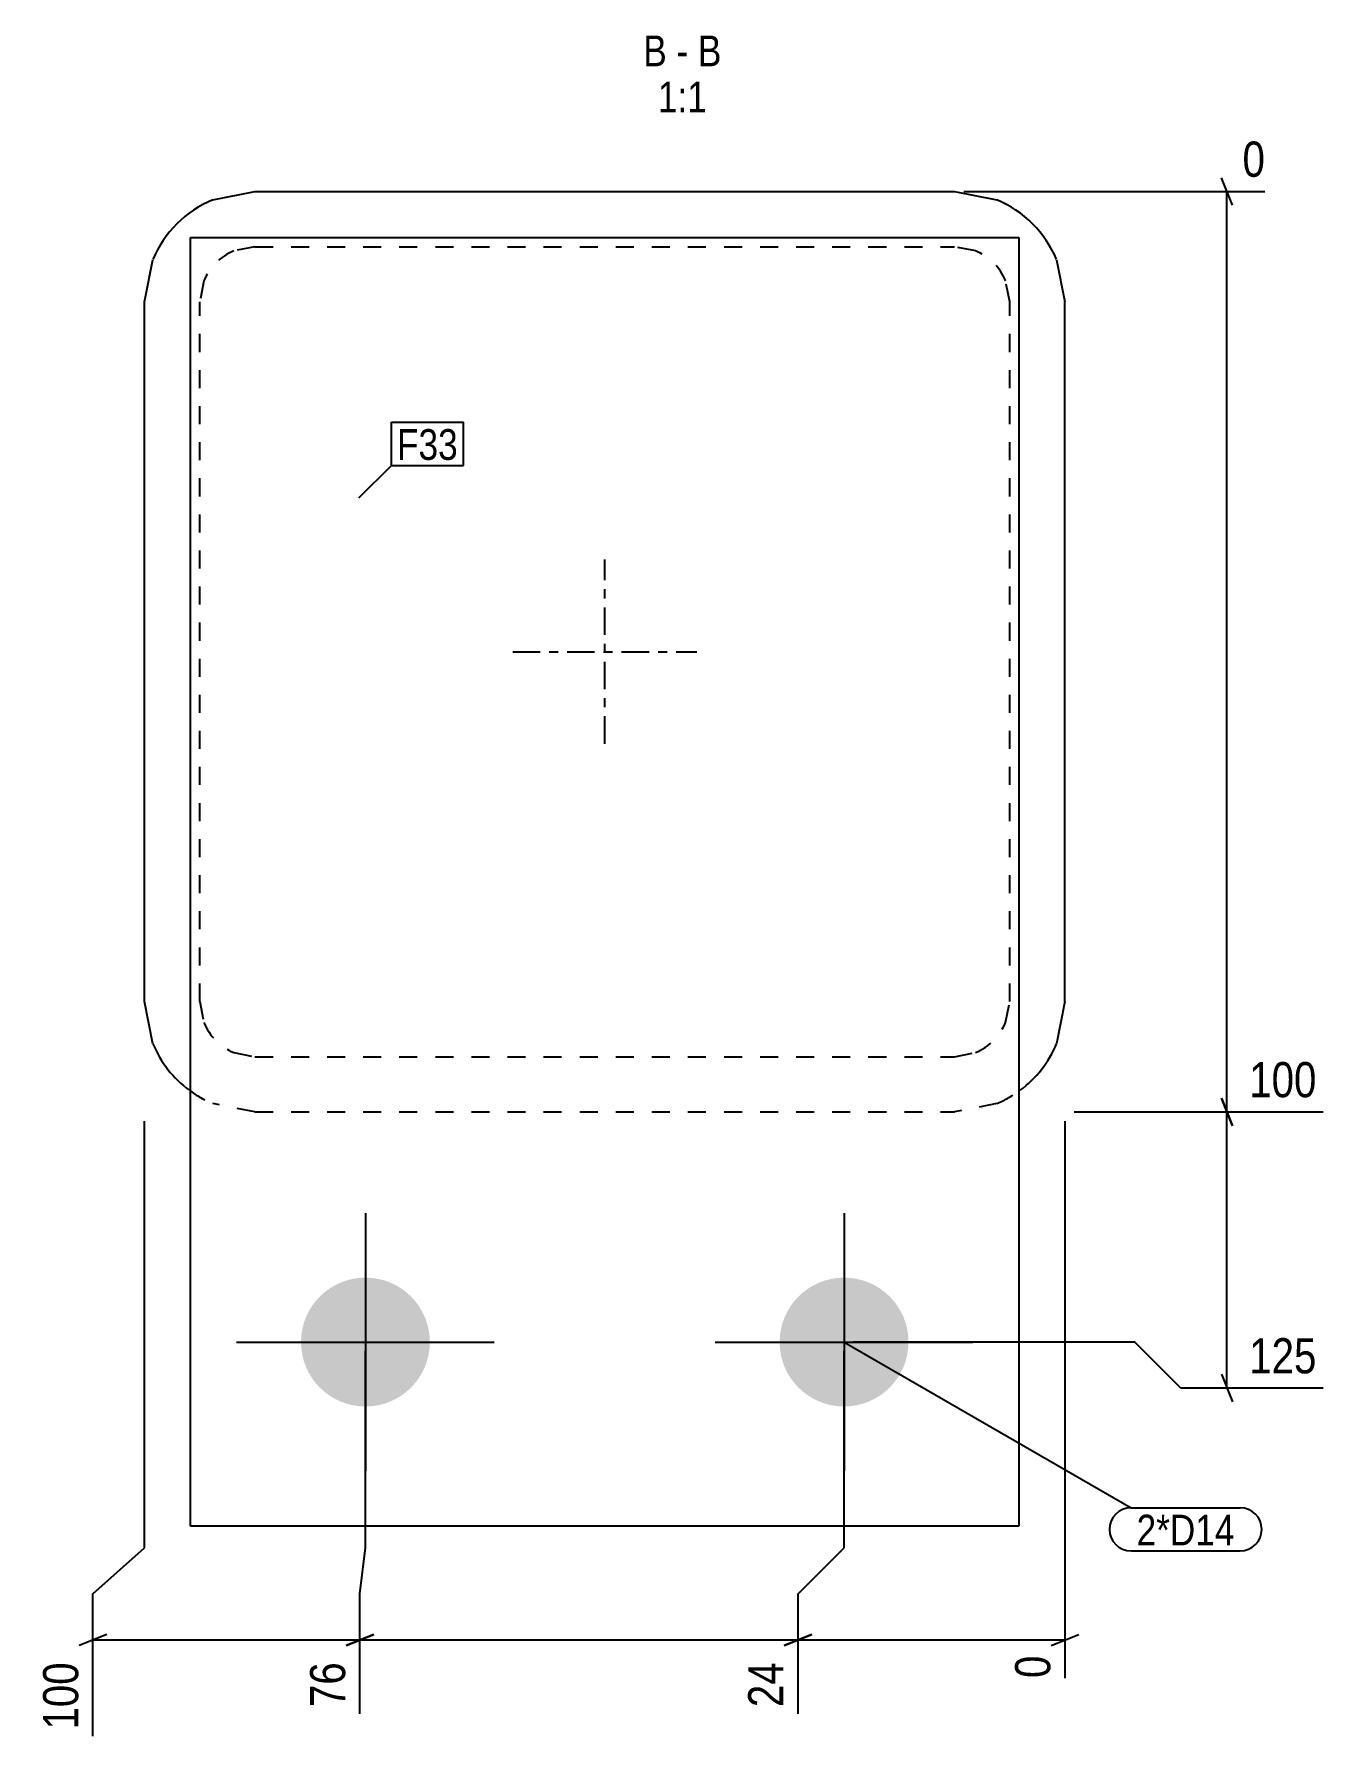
# Model space of a CAD drawing. Header units: millimetres. Extents: x 2 to 17245, y 2 to 277.
# Drawn here: x 1.6 to 141.7, y 2.3 to 187.3 of the extents above; entities that cross this region are included whole.
import ezdxf

# ---------------------------------------------------------------- set-up
doc = ezdxf.new("R2010")
doc.units = ezdxf.units.MM
doc.linetypes.add('DXK_LINE_DOT2', pattern=[3.9198, 1.9599, -1.9599])
doc.linetypes.add('DXK_LINE_DOT3', pattern=[5.9187, 2.979, -0.9799, 0.9799, -0.9799])
for name, color, linetype in [('MÅLSÆTNING', 7, 'Continuous'), ('STÅL', 7, 'Continuous'), ('TEKST', 7, 'Continuous')]:
    doc.layers.add(name, color=color, linetype=linetype)
doc.styles.add('Arial Narrow', font='ARIALN.TTF', dxfattribs={"height": 0.2})

msp = doc.modelspace()

# ---------------------------------------------------------------- hatches: boundary and pattern name
at = {"layer": 'STÅL', "linetype": 'Continuous'}
for points in [[(44.6, 45.23, -1), (30.6, 45.23, -1)], [(96.6, 45.23, -1), (82.6, 45.23, -1)]]:
    msp.add_hatch(color=96, dxfattribs=at).paths.add_polyline_path(points)

# ---------------------------------------------------------------- linework, layer by layer
at = {"layer": 'MÅLSÆTNING', "color": 7, "linetype": 'Continuous'}
for p, q in [((102.6, 170.23), (135.33, 170.23)), ((131.79, 168.73), (130.59, 171.73)), ((131.19, 70.23), (131.19, 170.23)), ((130.59, 71.73), (131.79, 68.73)), ((131.79, 68.73), (130.59, 71.73)), ((13.6, 22.87), (13.6, 69.23)), ((113.6, 69.23), (113.6, 8.73)), ((114.6, 70.23), (141.66, 70.23)), ((114.6, 70.23), (141.66, 70.23)), ((131.19, 40.23), (131.19, 70.23)), ((121.19, 45.23), (90.6, 45.23)), ((126.19, 40.23), (121.19, 45.23)), ((37.6, 22.87), (37.6, 44.23)), ((37.6, 22.87), (37.6, 44.23)), ((89.6, 22.87), (89.6, 44.23)), ((89.6, 22.87), (89.6, 44.23)), ((130.59, 41.73), (131.79, 38.73)), ((141.66, 40.23), (126.19, 40.23)), ((8, 17.87), (13.6, 22.87)), ((37, 17.87), (37.6, 22.87)), ((37, 17.87), (37.6, 22.87)), ((84.6, 17.87), (89.6, 22.87)), ((84.6, 17.87), (89.6, 22.87)), ((8, 2.4), (8, 17.87)), ((37, 4.84), (37, 17.87)), ((37, 4.84), (37, 17.87)), ((84.6, 4.84), (84.6, 17.87)), ((84.6, 4.84), (84.6, 17.87)), ((9.5, 13.47), (6.5, 12.27)), ((38.5, 13.47), (35.5, 12.27)), ((35.5, 12.27), (38.5, 13.47)), ((86.1, 13.47), (83.1, 12.27)), ((83.1, 12.27), (86.1, 13.47)), ((112.1, 12.27), (115.1, 13.47)), ((8, 12.87), (37, 12.87)), ((37, 12.87), (84.6, 12.87)), ((84.6, 12.87), (113.6, 12.87))]:
    msp.add_line(p, q, dxfattribs=at)
at = {"layer": 'STÅL', "color": 2, "linetype": 'Continuous'}
for p, q in [((21.01, 169.32), (25.6, 170.23)), ((25.6, 170.23), (101.6, 170.23)), ((101.6, 170.23), (106.19, 169.32)), ((18.6, 25.23), (18.6, 165.23)), ((18.6, 165.23), (108.6, 165.23)), ((108.6, 165.23), (108.6, 25.23)), ((13.6, 158.23), (14.51, 162.82)), ((112.69, 162.82), (113.6, 158.23)), ((13.6, 82.23), (13.6, 158.23)), ((113.6, 82.23), (113.6, 158.23)), ((14.51, 77.64), (13.6, 82.23)), ((113.6, 82.23), (112.69, 77.64)), ((108.6, 25.23), (18.6, 25.23))]:
    msp.add_line(p, q, dxfattribs=at)
at = {"layer": 'STÅL', "color": 7, "linetype": 'DXK_LINE_DOT2'}
for p, q in [((25.6, 164.23), (23.3, 163.78)), ((25.6, 164.23), (101.6, 164.23)), ((103.9, 163.78), (101.6, 164.23)), ((20.06, 160.53), (19.6, 158.23)), ((107.6, 158.23), (107.14, 160.53)), ((19.6, 82.23), (19.6, 158.23)), ((107.6, 82.23), (107.6, 158.23)), ((19.6, 82.23), (20.06, 79.94)), ((107.14, 79.94), (107.6, 82.23)), ((23.3, 76.69), (25.6, 76.23)), ((25.6, 76.23), (101.6, 76.23)), ((101.6, 76.23), (103.9, 76.69)), ((25.6, 70.23), (21.01, 71.15)), ((106.19, 71.15), (101.6, 70.23)), ((25.6, 70.23), (101.6, 70.23))]:
    msp.add_line(p, q, dxfattribs=at)
at = {"layer": 'STÅL', "color": 7, "linetype": 'DXK_LINE_DOT3'}
for p, q in [((63.6, 110.23), (63.6, 130.23)), ((53.6, 120.23), (73.6, 120.23))]:
    msp.add_line(p, q, dxfattribs=at)
at = {"layer": 'STÅL', "color": 96, "linetype": 'Continuous'}
for p, q in [((37.6, 59.23), (37.6, 31.23)), ((89.6, 59.23), (89.6, 31.23)), ((23.6, 45.23), (51.6, 45.23)), ((75.6, 45.23), (103.6, 45.23))]:
    msp.add_line(p, q, dxfattribs=at)
at = {"layer": 'STÅL', "color": 2, "linetype": 'Continuous'}
for centre, start, end in [((25.6, 158.23), 112.5, 157.5), ((101.6, 158.23), 22.5, 67.5), ((25.6, 82.23), 202.5, 233.5514), ((101.6, 82.23), 306.4486, 337.5)]:
    msp.add_arc(centre, 12, start, end, dxfattribs=at)
at = {"layer": 'STÅL', "color": 7, "linetype": 'DXK_LINE_DOT2'}
for centre, radius, start, end in [((25.6, 158.23), 6, 112.5, 157.5), ((101.6, 158.23), 6, 22.5, 67.5), ((25.6, 82.23), 6, 202.5, 247.5), ((101.6, 82.23), 6, 292.5, 337.5), ((25.6, 82.23), 12, 233.5514, 247.5), ((101.6, 82.23), 12, 292.5, 306.4486)]:
    msp.add_arc(centre, radius, start, end, dxfattribs=at)

# ---------------------------------------------------------------- wipeouts: each hides what was drawn before it
at = {"color": 0, "linetype": 'Continuous'}
for points in [[(70.34, 183.83), (70.34, 187.33), (67.79, 187.33), (67.79, 183.83)], [(72.67, 183.83), (72.67, 187.33), (71.39, 187.33), (71.39, 183.83)], [(76.28, 183.83), (76.28, 187.33), (73.72, 187.33), (73.72, 183.83)], [(74.7, 178.83), (74.7, 182.33), (69.37, 182.33), (69.37, 178.83)]]:
    msp.add_wipeout(points, dxfattribs=at).dxf.layer = 'TEKST'
at = {"color": 0}
for points in [[(47.64, 141.07), (47.64, 144.57), (41.03, 144.57), (41.03, 141.07)], [(132.03, 23.13), (132.03, 26.63), (121.38, 26.63), (121.38, 23.13)]]:
    msp.add_wipeout(points, dxfattribs=at).dxf.layer = 'TEKST'

# ---------------------------------------------------------------- next in the draw order: texts
at = {"layer": 'TEKST', "color": 3, "linetype": 'Continuous', "style": 'Arial Narrow'}
for s, p in [('B', (67.79, 183.83)), ('B', (73.72, 183.83)), ('-', (71.39, 183.83)), ('1:1', (69.37, 178.83))]:
    msp.add_text(s, height=3.34, dxfattribs=at).set_placement(p)

# ---------------------------------------------------------------- next in the draw order: wipeouts: each hides what was drawn before it
at = {"color": 0, "linetype": 'Continuous'}
for points in [[(136.13, 171.03), (136.13, 176.63), (132.09, 176.63), (132.09, 171.03)], [(141.73, 71.03), (141.73, 76.63), (132.82, 76.63), (132.82, 71.03)], [(141.73, 41.03), (141.73, 46.63), (132.82, 46.63), (132.82, 41.03)], [(7.2, 11.24), (1.6, 11.24), (1.6, 2.33), (7.2, 2.33)], [(36.2, 11.24), (30.6, 11.24), (30.6, 4.77), (36.2, 4.77)], [(83.8, 11.24), (78.2, 11.24), (78.2, 4.77), (83.8, 4.77)], [(112.8, 11.97), (107.2, 11.97), (107.2, 7.93), (112.8, 7.93)]]:
    msp.add_wipeout(points, dxfattribs=at).dxf.layer = 'MÅLSÆTNING'
at = {"color": 0}
for points in [[(47.64, 141.07), (47.64, 144.57), (41.03, 144.57), (41.03, 141.07)], [(132.03, 23.13), (132.03, 26.63), (121.38, 26.63), (121.38, 23.13)]]:
    msp.add_wipeout(points, dxfattribs=at).dxf.layer = 'TEKST'

# ---------------------------------------------------------------- next in the draw order: linework, layer by layer
at = {"layer": 'TEKST', "color": 7, "linetype": 'Continuous'}
for p, q in [((40.43, 145.17), (48.24, 145.17)), ((40.43, 140.47), (40.43, 145.17)), ((48.24, 140.47), (48.24, 145.17)), ((36.89, 136.94), (40.43, 140.47)), ((40.43, 140.47), (48.24, 140.47)), ((89.6, 45.23), (120.78, 27.23)), ((120.78, 27.23), (132.63, 27.23)), ((120.78, 22.53), (132.63, 22.53))]:
    msp.add_line(p, q, dxfattribs=at)
for centre, start, end in [((120.78, 24.88), 90, 270), ((132.63, 24.88), 270, 90)]:
    msp.add_arc(centre, 2.35, start, end, dxfattribs=at)

# ---------------------------------------------------------------- next in the draw order: texts
at = {"layer": 'MÅLSÆTNING', "color": 3, "linetype": 'Continuous', "style": 'Arial Narrow'}
for s, height, p in [('0', 3.82, (132.89, 171.83)), ('100', 3.818, (133.62, 71.83)), ('125', 3.818, (133.62, 41.83))]:
    msp.add_text(s, height=height, dxfattribs=at).set_placement(p)
for s, height, p in [('100', 3.818, (6.4, 3.13)), ('76', 3.818, (35.4, 5.57)), ('24', 3.818, (83, 5.57)), ('0', 3.82, (112, 8.73))]:
    msp.add_text(s, height=height, rotation=90.0002, dxfattribs=at).set_placement(p)
at = {"layer": 'TEKST', "color": 3, "style": 'Arial Narrow'}
for s, p in [('F33', (41.03, 141.07)), ('2*D14', (121.38, 23.13))]:
    msp.add_text(s, height=3.34, dxfattribs=at).set_placement(p)

doc.saveas('drawing.dxf')
